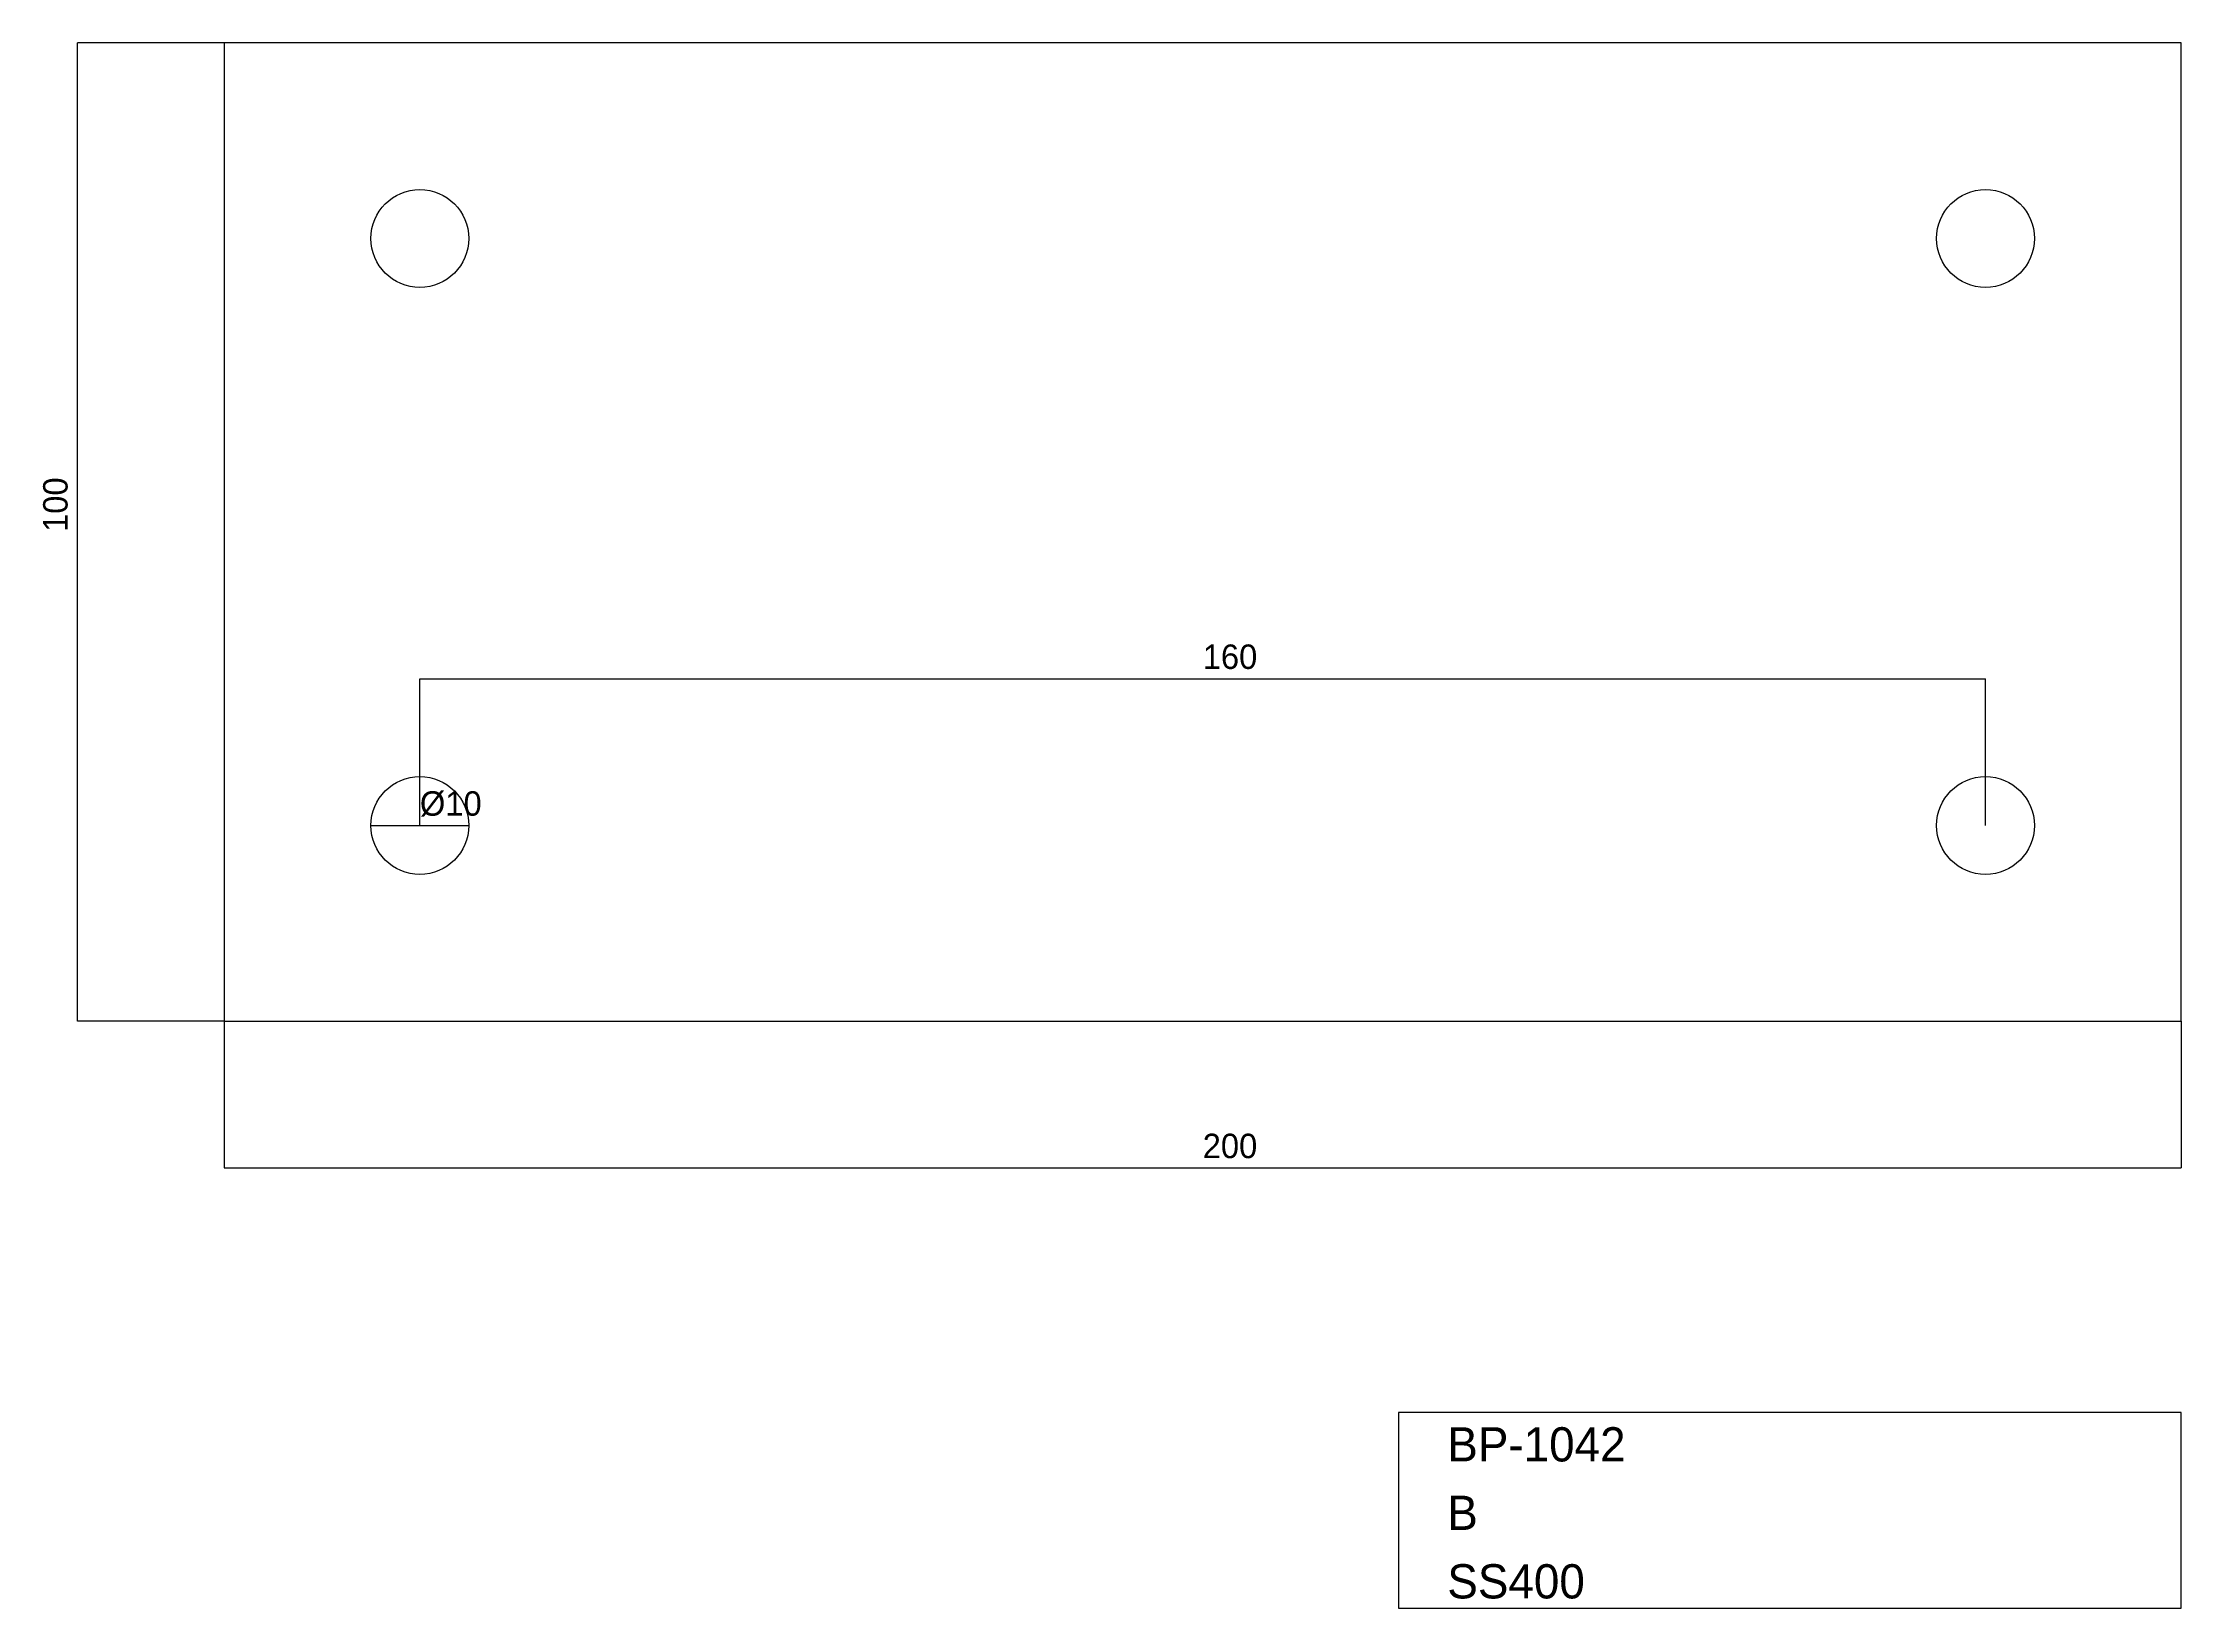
# Model space of a CAD drawing. Header units: millimetres. Extents: x -19 to 200, y -60 to 100.
import ezdxf

# ---------------------------------------------------------------- set-up
doc = ezdxf.new("R2010")
doc.units = ezdxf.units.MM
doc.layers.get('0').update_dxf_attribs({"linetype": 'CONTINUOUS'})
for name, color, linetype in [('DIMS', 3, 'CONTINUOUS'), ('HOLES', 1, 'CONTINUOUS'), ('OUTLINE', 7, 'CONTINUOUS'), ('TITLE', 2, 'CONTINUOUS')]:
    doc.layers.add(name, color=color, linetype=linetype)
doc.dimstyles.get("Standard").update_dxf_attribs({"dimtxt": 0.18, "dimasz": 0.18, "dimexe": 0.18, "dimexo": 0.0625, "dimgap": 0.09, "dimtad": 0, "dimtih": 1, "dimtoh": 1, "dimdec": 4, "dimzin": 0, "dimdsep": 46, "dimcen": 0.09, "dimadec": 0, "dimazin": 0, "dimtfac": 1, "dimtdec": 4, "dimtofl": 0, "dimtmove": 0, "dimatfit": 3, "dimfxl": 1, "dimtolj": 1, "dimtzin": 0, "dimarcsym": 0})

# ---------------------------------------------------------------- blocks, each defined once
blk = doc.blocks.new('*D1')
for p, q in [((0, 0), (0, -15)), ((200, 0), (200, -15)), ((0, -15), (200, -15))]:
    blk.add_line(p, q)
blk.add_text('200', height=2.5).set_placement((100, -14))
blk = doc.blocks.new('*D2')
for p, q in [((-15, 0), (-15, 100)), ((0, 100), (-15, 100)), ((0, 0), (-15, 0))]:
    blk.add_line(p, q)
blk.add_text('100', height=2.5, rotation=90).set_placement((-16, 50))
blk = doc.blocks.new('*D3')
for p, q in [((20, 35), (180, 35)), ((20, 20), (20, 35)), ((180, 20), (180, 35))]:
    blk.add_line(p, q)
blk.add_text('160', height=2.5).set_placement((100, 36))
blk = doc.blocks.new('*D4')
blk.add_line((15, 20), (25, 20))
blk.add_text('%%C10', height=2.5).set_placement((20, 21))
blk = doc.blocks.new('TITLEBLOCK')
blk.add_lwpolyline([(0, 0), (80, 0), (80, 20), (0, 20)], close=True)
for tag, p in [('DWGNO', (5, 15)), ('REV', (5, 8)), ('MATERIAL', (5, 1))]:
    blk.add_attdef(tag, p, '', height=3.5)

msp = doc.modelspace()

# ---------------------------------------------------------------- linework, layer by layer
at = {"layer": 'HOLES'}
for centre in [(20, 80), (180, 80), (20, 20), (180, 20)]:
    msp.add_circle(centre, 5, dxfattribs=at)
at = {"layer": 'OUTLINE'}
msp.add_lwpolyline([(0, 0), (200, 0), (200, 100), (0, 100)], close=True, dxfattribs=at)

# ---------------------------------------------------------------- block references
at = {"layer": 'TITLE'}
ref = msp.add_blockref('TITLEBLOCK', (120, -60), dxfattribs=at)
ref.add_attrib('DWGNO', 'BP-1042', (125, -45), dxfattribs={"height": 3.5})
ref.add_attrib('REV', 'B', (125, -52), dxfattribs={"height": 3.5})
ref.add_attrib('MATERIAL', 'SS400', (125, -59), dxfattribs={"height": 3.5})

# ---------------------------------------------------------------- dimensions: what is measured, and where the dimension line sits
at = {"layer": 'DIMS'}
for base, p1, p2, text, picture, middle in [((-15, 0), (0, 0), (0, 100), '100', '*D2', (0, 50)), ((20, 35), (20, 20), (180, 20), '160', '*D3', (100, 20)), ((0, -15), (0, 0), (200, 0), '200', '*D1', (100, 0))]:
    dim = msp.add_linear_dim(base=base, p1=p1, p2=p2, text=text, dimstyle='Standard', dxfattribs=at)
    dim.commit()
    dim.dimension.update_dxf_attribs({"geometry": picture, "text_midpoint": middle})
dim = msp.add_diameter_dim_2p(p1=(15, 20), p2=(25, 20), text='%%C10', dimstyle='Standard', dxfattribs=at)
dim.commit()
dim.dimension.update_dxf_attribs({"geometry": '*D4', "text_midpoint": (20, 20)})

doc.saveas('drawing.dxf')
